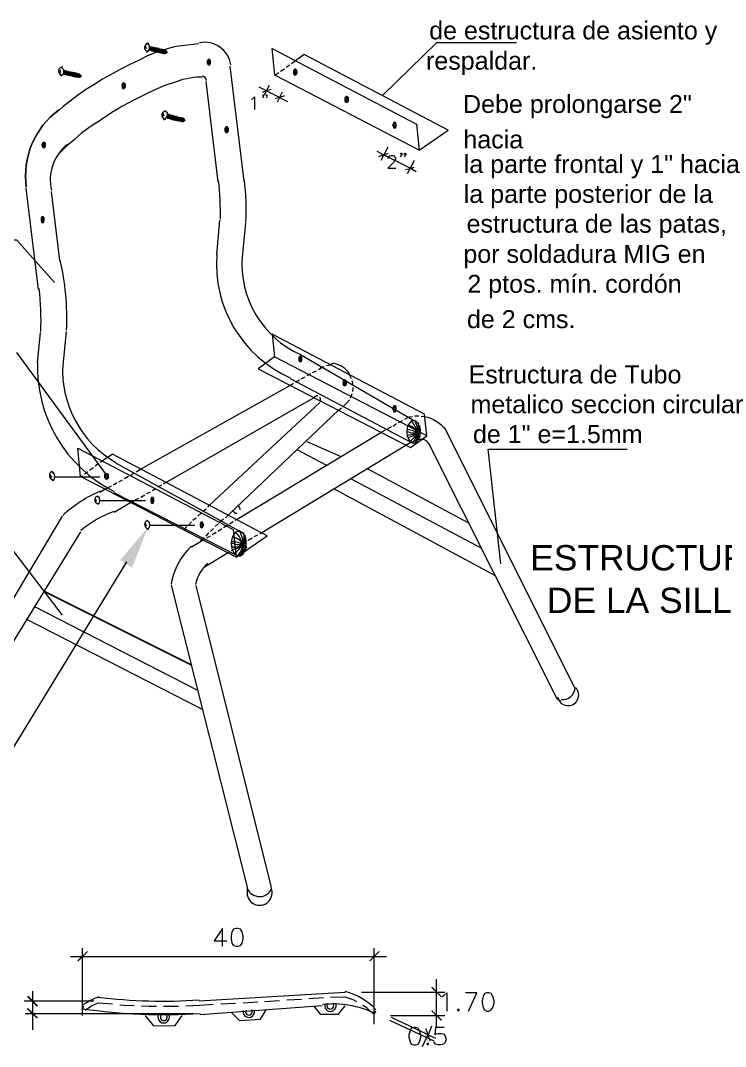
# Model space of a CAD drawing. Header units: inches. Extents: x 0.22 to 6.49, y 0.27 to 4.47.
# Drawn here: x 0.965 to 2.165, y 1.791 to 3.537 of the extents above; entities that cross this region are included whole.
import ezdxf

# ---------------------------------------------------------------- set-up
doc = ezdxf.new("R2010")
doc.units = ezdxf.units.IN
doc.header["$MEASUREMENT"] = 0
for name, color, linetype in [('PDF_PDF8_PDF11_PDF12_0', 7, 'Continuous'), ('PDF_PDF8_PDF11_PDF12_COTAS', 7, 'Continuous'), ('PDF_PDF8_PDF11_PDF12_COTAS-01', 7, 'Continuous'), ('PDF_Texto', 7, 'Continuous')]:
    doc.layers.add(name, color=color, linetype=linetype)
doc.styles.add('PDF Arial', font='arial.ttf')

msp = doc.modelspace()

# ---------------------------------------------------------------- linework, layer by layer
msp.add_line((1.005, 2.5657), (1.2555, 2.4405))
at = {"layer": 'PDF_PDF8_PDF11_PDF12_0', "lineweight": 18}
for points in [[(1.2688, 3.497), (1.2397, 3.4936), (1.2295, 3.4923), (1.2187, 3.4896), (1.2065, 3.4855), (1.1936, 3.4815), (1.1801, 3.476), (1.1659, 3.4686), (1.151, 3.4618), (1.1361, 3.4537), (1.105, 3.4368), (1.0901, 3.4273), (1.0759, 3.4185), (1.0624, 3.409), (1.0495, 3.3996), (1.038, 3.3901), (1.0272, 3.3806)], [(1.3459, 3.2635), (1.3222, 3.4591)], [(1.2742, 3.4402), (1.2701, 3.4402), (1.2654, 3.4402), (1.26, 3.4395), (1.2539, 3.4388), (1.2478, 3.4375), (1.2417, 3.4361), (1.2268, 3.4314), (1.2106, 3.426), (1.1936, 3.4185), (1.1761, 3.4104), (1.1578, 3.4009), (1.1388, 3.3908), (1.1206, 3.3799), (1.1023, 3.3678), (1.0854, 3.3569), (1.0698, 3.3454), (1.0563, 3.3339), (1.0434, 3.3231), (1.0326, 3.3123)], [(1.3013, 3.2622), (1.281, 3.4327)], [(0.996, 3.0788), (0.975, 3.2513)], [(1.0319, 3.1282), (1.0177, 3.2459)], [(1.304, 3.1972), (1.2986, 3.1383)], [(1.348, 3.1925), (1.3425, 3.1336)], [(0.9987, 3.0057), (0.9933, 2.9542)], [(1.0427, 3.0077), (1.0373, 2.9495)], [(1.6397, 2.8527), (1.4414, 2.9678)], [(1.1693, 2.7735), (1.4244, 2.9163)], [(1.6322, 2.8175), (1.4244, 2.9272)], [(1.2126, 2.7505), (1.465, 2.8954)], [(1.4745, 2.8866), (1.287, 2.7119)], [(1.5063, 2.8737), (1.3189, 2.6957)], [(1.3337, 2.6882), (1.5781, 2.8358)], [(1.3757, 2.6652), (1.6207, 2.8141)], [(1.5097, 2.7945), (1.4529, 2.8195)], [(1.6613, 2.8141), (1.8779, 2.383), (1.884, 2.379)], [(1.4854, 2.7803), (1.4359, 2.806)], [(1.3432, 2.6646), (1.1273, 2.7837)], [(1.7283, 2.6815), (1.5544, 2.7742)], [(1.75, 2.6382), (1.5273, 2.7566)], [(1.1003, 2.7343), (1.1111, 2.7404)], [(1.3344, 2.626), (1.1246, 2.7329)], [(1.7737, 2.5915), (1.4982, 2.7397)], [(1.1246, 2.6998), (1.1551, 2.718)], [(1.3392, 2.7038), (1.3392, 2.7058), (1.3378, 2.7079), (1.3365, 2.7099), (1.3344, 2.7113)], [(1.036, 2.693), (0.795, 2.2889), (0.795, 2.2835)], [(1.3263, 2.7038), (1.3277, 2.7011), (1.329, 2.6998), (1.331, 2.6984), (1.3337, 2.6984)], [(1.0671, 2.6666), (0.8261, 2.2747)], [(1.2559, 2.6409), (1.2755, 2.6524)], [(1.2796, 2.6077), (1.3175, 2.6307)], [(1.2214, 2.5759), (1.3507, 2.0622), (1.3507, 2.0568)], [(1.2634, 2.5752), (1.3913, 2.0636), (1.392, 2.0568)], [(1.2661, 2.3972), (0.9886, 2.5394)], [(1.2749, 2.3641), (0.975, 2.5177)], [(1.3804, 1.8673), (1.4062, 1.8693)], [(1.4183, 1.87), (1.4434, 1.8714)], [(1.4556, 1.8727), (1.4806, 1.8741)], [(1.4928, 1.8747), (1.5172, 1.8754), (1.5307, 1.8707), (1.5368, 1.8673)], [(1.683, 1.8761), (1.6857, 1.8774), (1.6904, 1.8822), (1.6904, 1.851)], [(1.7276, 1.851), (1.7419, 1.8822), (1.7222, 1.8822)], [(1.0752, 1.8524), (1.086, 1.8598), (1.0975, 1.8653), (1.1219, 1.8632)], [(1.1341, 1.8619), (1.1409, 1.8612), (1.1585, 1.8605)], [(1.1713, 1.8598), (1.1842, 1.8592), (1.1964, 1.8592)], [(1.2085, 1.8592), (1.2268, 1.8592), (1.2343, 1.8592)], [(1.2464, 1.8598), (1.2701, 1.8612), (1.2931, 1.8626)], [(1.306, 1.8632), (1.331, 1.8646)], [(1.3439, 1.8653), (1.3689, 1.8666)], [(1.5652, 1.8463), (1.5544, 1.8565), (1.5476, 1.8605)], [(1.6864, 1.8233), (1.6715, 1.8233), (1.6701, 1.8104), (1.6715, 1.8125), (1.6762, 1.8131), (1.6803, 1.8131), (1.685, 1.8125), (1.6877, 1.8091), (1.6891, 1.805), (1.6891, 1.8016), (1.6877, 1.7976), (1.685, 1.7949), (1.6803, 1.7935), (1.6762, 1.7935), (1.6715, 1.7949), (1.6701, 1.7962), (1.6688, 1.7989)]]:
    msp.add_lwpolyline(points, dxfattribs=at)
at = {"layer": 'PDF_PDF8_PDF11_PDF12_0', "lineweight": 5}
for points in [[(1.1774, 3.4943), (1.1781, 3.4936), (1.1767, 3.4909), (1.1788, 3.4909), (1.1794, 3.4896), (1.1788, 3.4896), (1.1767, 3.4903), (1.1767, 3.4876)], [(1.1788, 3.4842), (1.1794, 3.4835), (1.1808, 3.4835), (1.1821, 3.4842), (1.1828, 3.4855), (1.1849, 3.4889), (1.1849, 3.493), (1.1842, 3.4943), (1.1835, 3.4957), (1.1821, 3.4963), (1.1808, 3.4957)], [(1.1835, 3.4862), (1.1842, 3.4876), (1.1849, 3.4889), (1.1849, 3.4909), (1.1842, 3.4923)], [(1.1842, 3.4869), (1.1849, 3.4862), (1.1855, 3.4876), (1.1862, 3.4909), (1.1855, 3.4923), (1.1849, 3.4923)], [(1.1849, 3.4862), (1.1855, 3.4855), (1.1862, 3.4869), (1.1869, 3.4903), (1.1862, 3.4916), (1.1855, 3.4916)], [(1.1862, 3.4862), (1.1869, 3.4855), (1.1876, 3.4869), (1.1882, 3.4903), (1.1876, 3.4916), (1.1869, 3.4916)], [(1.1869, 3.4862), (1.1869, 3.4855), (1.1882, 3.4869), (1.1889, 3.4903), (1.1882, 3.4916), (1.1876, 3.4916)], [(1.1882, 3.4855), (1.1882, 3.4848), (1.1896, 3.4862), (1.1903, 3.4896), (1.1896, 3.4909), (1.1889, 3.4909)], [(1.1889, 3.4855), (1.1889, 3.4848), (1.1903, 3.4862), (1.1909, 3.4896), (1.1903, 3.4909), (1.1896, 3.4909)], [(1.1903, 3.4848), (1.1909, 3.4842), (1.1916, 3.4855), (1.193, 3.4889), (1.1923, 3.4903), (1.1916, 3.4903)], [(1.1916, 3.4848), (1.1923, 3.4842), (1.193, 3.4855), (1.1943, 3.4889), (1.1936, 3.4903), (1.193, 3.4903)], [(1.1923, 3.4848), (1.193, 3.4842), (1.1936, 3.4855), (1.195, 3.4889), (1.1943, 3.4903), (1.1936, 3.4903)], [(1.1936, 3.4842), (1.1943, 3.4835), (1.195, 3.4848), (1.1964, 3.4882), (1.1957, 3.4896), (1.195, 3.4896)], [(1.195, 3.4842), (1.1957, 3.4835), (1.1964, 3.4848), (1.1977, 3.4882), (1.197, 3.4896), (1.1964, 3.4896)], [(1.197, 3.4835), (1.1977, 3.4828), (1.1984, 3.4842), (1.1991, 3.4876), (1.1991, 3.4889), (1.1984, 3.4889)], [(1.1991, 3.4835), (1.1997, 3.4828), (1.2004, 3.4842), (1.2011, 3.4876), (1.2011, 3.4889), (1.2004, 3.4889)], [(1.1997, 3.4828), (1.2004, 3.4821), (1.2011, 3.4835), (1.2018, 3.4869), (1.2018, 3.4882), (1.2011, 3.4882)], [(1.2011, 3.4828), (1.2018, 3.4821), (1.2024, 3.4835), (1.2031, 3.4869), (1.2031, 3.4882), (1.2024, 3.4882)], [(1.2018, 3.4821), (1.2024, 3.4815), (1.2031, 3.4828), (1.2038, 3.4862), (1.2038, 3.4876), (1.2031, 3.4876)], [(1.2031, 3.4821), (1.2038, 3.4815), (1.2045, 3.4828), (1.2052, 3.4862), (1.2052, 3.4876), (1.2045, 3.4876)], [(1.2045, 3.4821), (1.2052, 3.4815), (1.2058, 3.4828), (1.2065, 3.4862), (1.2065, 3.4876), (1.2058, 3.4876)], [(1.2052, 3.4815), (1.2058, 3.4808), (1.2065, 3.4821), (1.2072, 3.4855), (1.2072, 3.4869), (1.2065, 3.4869)], [(1.2065, 3.4815), (1.2072, 3.4808), (1.2079, 3.4821), (1.2085, 3.4855), (1.2085, 3.4869), (1.2079, 3.4869)], [(1.2085, 3.4808), (1.2092, 3.4801), (1.2099, 3.4815), (1.2106, 3.4848), (1.2106, 3.4862), (1.2099, 3.4862)], [(1.2092, 3.4808), (1.2099, 3.4801), (1.2106, 3.4815), (1.2112, 3.4848), (1.2112, 3.4862), (1.2106, 3.4862)], [(1.2112, 3.4808), (1.2119, 3.4815), (1.2126, 3.4828), (1.2126, 3.4842), (1.2119, 3.4855), (1.2146, 3.4821), (1.2106, 3.4801)], [(1.2119, 3.4821), (1.2126, 3.4828), (1.2126, 3.4842)], [(1.0326, 3.453), (1.0332, 3.4524), (1.0319, 3.4503), (1.0332, 3.4496), (1.0339, 3.449), (1.0332, 3.4483), (1.0319, 3.449), (1.0319, 3.4469)], [(1.0326, 3.4436), (1.0339, 3.4429), (1.0353, 3.4429), (1.036, 3.4436), (1.0373, 3.4442), (1.0387, 3.4483), (1.0387, 3.4517), (1.0387, 3.453), (1.0373, 3.4544), (1.0366, 3.4551), (1.0353, 3.4551)], [(1.038, 3.4456), (1.0387, 3.4469), (1.0393, 3.4483), (1.04, 3.4503), (1.0393, 3.4517)], [(1.0387, 3.4456), (1.0393, 3.4456), (1.04, 3.4463), (1.0414, 3.4496), (1.0407, 3.451), (1.04, 3.451)], [(1.0393, 3.4456), (1.04, 3.4456), (1.0407, 3.4463), (1.0414, 3.4496), (1.0414, 3.451), (1.0407, 3.451)], [(1.0407, 3.4449), (1.0414, 3.4449), (1.042, 3.4456), (1.0427, 3.449), (1.0427, 3.4503), (1.042, 3.4503)], [(1.0414, 3.4449), (1.042, 3.4449), (1.0427, 3.4456), (1.0434, 3.449), (1.0434, 3.4503), (1.0427, 3.4503)], [(1.0427, 3.4449), (1.0434, 3.4449), (1.0441, 3.4456), (1.0448, 3.449), (1.0448, 3.4503), (1.0441, 3.4503)], [(1.0434, 3.4442), (1.0441, 3.4442), (1.0448, 3.4449), (1.0454, 3.4483), (1.0454, 3.4496), (1.0448, 3.4496)], [(1.0454, 3.4442), (1.0461, 3.4442), (1.0468, 3.4449), (1.0475, 3.4483), (1.0475, 3.4496), (1.0468, 3.4496)], [(1.0468, 3.4436), (1.0475, 3.4436), (1.0481, 3.4442), (1.0488, 3.4476), (1.0488, 3.449), (1.0481, 3.449)], [(1.0475, 3.4436), (1.0481, 3.4436), (1.0488, 3.4442), (1.0495, 3.4476), (1.0495, 3.449), (1.0488, 3.449)], [(1.0488, 3.4436), (1.0495, 3.4436), (1.0502, 3.4442), (1.0508, 3.4476), (1.0508, 3.449), (1.0502, 3.449)], [(1.0495, 3.4429), (1.0502, 3.4429), (1.0508, 3.4436), (1.0515, 3.4469), (1.0515, 3.4483), (1.0508, 3.4483)], [(1.0515, 3.4429), (1.0522, 3.4429), (1.0529, 3.4436), (1.0536, 3.4469), (1.0536, 3.4483), (1.0529, 3.4483)], [(1.0542, 3.4422), (1.0549, 3.4422), (1.0556, 3.4429), (1.0563, 3.4463), (1.0563, 3.4476), (1.0556, 3.4476)], [(1.0549, 3.4422), (1.0556, 3.4422), (1.0563, 3.4429), (1.0569, 3.4463), (1.0569, 3.4476), (1.0563, 3.4476)], [(1.0563, 3.4415), (1.0569, 3.4415), (1.0576, 3.4422), (1.0583, 3.4456), (1.0583, 3.4469), (1.0576, 3.4469)], [(1.0569, 3.4415), (1.0576, 3.4415), (1.0583, 3.4422), (1.059, 3.4456), (1.059, 3.4469), (1.0583, 3.4469)], [(1.0583, 3.4415), (1.059, 3.4415), (1.0596, 3.4422), (1.0603, 3.4456), (1.0596, 3.4469), (1.059, 3.4469)], [(1.059, 3.4409), (1.0596, 3.4409), (1.0603, 3.4415), (1.061, 3.4449), (1.0603, 3.4463), (1.0596, 3.4463)], [(1.0603, 3.4409), (1.061, 3.4409), (1.0617, 3.4415), (1.0624, 3.4449), (1.0617, 3.4463), (1.061, 3.4463)], [(1.061, 3.4409), (1.0617, 3.4409), (1.0624, 3.4415), (1.063, 3.4449), (1.0624, 3.4463), (1.0617, 3.4463)], [(1.0637, 3.4402), (1.0651, 3.4409), (1.0657, 3.4442), (1.0651, 3.4456), (1.0644, 3.4456)], [(1.0644, 3.4402), (1.0657, 3.4409), (1.0664, 3.4442), (1.0657, 3.4456), (1.0651, 3.4456)], [(1.0664, 3.4449), (1.0684, 3.4415), (1.0644, 3.4395)], [(1.0657, 3.4402), (1.0671, 3.4409), (1.0671, 3.4415), (1.0671, 3.4429), (1.0671, 3.4442)], [(1.0671, 3.4409), (1.0671, 3.4422), (1.0671, 3.4436)], [(1.2079, 3.3793), (1.2085, 3.3786), (1.2072, 3.3766), (1.2092, 3.3759), (1.2092, 3.3752), (1.2085, 3.3745), (1.2065, 3.3752), (1.2065, 3.3725)], [(1.2085, 3.3691), (1.2092, 3.3684), (1.2106, 3.3684), (1.2119, 3.3691), (1.2126, 3.3705), (1.2153, 3.3745), (1.2153, 3.3786), (1.2146, 3.3799), (1.214, 3.3806), (1.2119, 3.3813), (1.2112, 3.3813)], [(1.2146, 3.3711), (1.2153, 3.3718), (1.216, 3.3745), (1.216, 3.3766), (1.2153, 3.3772)], [(1.2146, 3.3705), (1.2153, 3.3705), (1.216, 3.3711), (1.2167, 3.3759), (1.216, 3.3766)], [(1.216, 3.3705), (1.2167, 3.3705), (1.2173, 3.3711), (1.218, 3.3759), (1.2173, 3.3766), (1.2167, 3.3766)], [(1.2167, 3.3705), (1.2173, 3.3705), (1.218, 3.3711), (1.2187, 3.3759), (1.218, 3.3766), (1.2173, 3.3766)], [(1.218, 3.3698), (1.2187, 3.3698), (1.2194, 3.3705), (1.22, 3.3752), (1.2194, 3.3759), (1.2187, 3.3759)], [(1.2187, 3.3698), (1.22, 3.3705), (1.2207, 3.3752), (1.22, 3.3759), (1.2194, 3.3759)], [(1.22, 3.3698), (1.2214, 3.3705), (1.2221, 3.3752), (1.2214, 3.3759), (1.2207, 3.3759)], [(1.2228, 3.3752), (1.2234, 3.3752), (1.2241, 3.3745), (1.2234, 3.3698), (1.2221, 3.3691), (1.2228, 3.3691), (1.2234, 3.3698), (1.2248, 3.3745), (1.2241, 3.3752), (1.2234, 3.3752)], [(1.2234, 3.3684), (1.2241, 3.3684), (1.2248, 3.3691), (1.2261, 3.3732), (1.2255, 3.3745), (1.2248, 3.3745)], [(1.2241, 3.3684), (1.2248, 3.3684), (1.2255, 3.3691), (1.2268, 3.3732), (1.2261, 3.3745), (1.2255, 3.3745)], [(1.2255, 3.3678), (1.2261, 3.3678), (1.2268, 3.3684), (1.2282, 3.3725), (1.2275, 3.3732), (1.2268, 3.3732)], [(1.2275, 3.3678), (1.2282, 3.3678), (1.2288, 3.3684), (1.2295, 3.3725), (1.2295, 3.3732), (1.2288, 3.3732)], [(1.2288, 3.3678), (1.2295, 3.3678), (1.2302, 3.3684), (1.2309, 3.3725), (1.2309, 3.3732), (1.2302, 3.3732)], [(1.2288, 3.3671), (1.2295, 3.3671), (1.2302, 3.3678), (1.2309, 3.3718), (1.2309, 3.3725), (1.2302, 3.3725)], [(1.2295, 3.3671), (1.2302, 3.3671), (1.2309, 3.3678), (1.2316, 3.3718), (1.2316, 3.3725), (1.2309, 3.3725)], [(1.2309, 3.3671), (1.2316, 3.3671), (1.2322, 3.3678), (1.2329, 3.3718), (1.2329, 3.3725), (1.2322, 3.3725)], [(1.2316, 3.3664), (1.2322, 3.3664), (1.2329, 3.3671), (1.2336, 3.3711), (1.2336, 3.3718), (1.2329, 3.3718)], [(1.2329, 3.3664), (1.2336, 3.3664), (1.2343, 3.3671), (1.2349, 3.3711), (1.2349, 3.3718), (1.2343, 3.3718)], [(1.2336, 3.3664), (1.2343, 3.3664), (1.2349, 3.3671), (1.2356, 3.3711), (1.2356, 3.3718), (1.2349, 3.3718)], [(1.2349, 3.3657), (1.2356, 3.3657), (1.2363, 3.3664), (1.237, 3.3705), (1.237, 3.3711), (1.2363, 3.3711)], [(1.2363, 3.3657), (1.237, 3.3657), (1.2376, 3.3664), (1.2383, 3.3705), (1.2383, 3.3711), (1.2376, 3.3711)], [(1.237, 3.3657), (1.2376, 3.3657), (1.2383, 3.3664), (1.239, 3.3705), (1.239, 3.3711), (1.2383, 3.3711)], [(1.239, 3.3657), (1.2397, 3.365), (1.2403, 3.3657), (1.241, 3.3698), (1.241, 3.3705), (1.2403, 3.3705)], [(1.2403, 3.365), (1.241, 3.365), (1.2417, 3.3657), (1.2424, 3.3698), (1.2424, 3.3705), (1.2417, 3.3705)], [(1.2424, 3.3705), (1.2451, 3.3664)], [(1.241, 3.3644), (1.2451, 3.3671)], [(1.2424, 3.365), (1.2431, 3.3657), (1.2437, 3.3671), (1.2437, 3.3684), (1.2431, 3.3691)], [(1.2431, 3.3657), (1.2437, 3.3671), (1.2437, 3.3684)], [(1.0157, 2.7641), (1.0163, 2.7634), (1.0157, 2.7607), (1.0177, 2.7607), (1.0184, 2.76), (1.0177, 2.7593), (1.0157, 2.76), (1.0163, 2.7573)], [(1.019, 2.7546), (1.0197, 2.7539), (1.0211, 2.7546), (1.0224, 2.7553), (1.0231, 2.7566), (1.0238, 2.7607), (1.0231, 2.7641), (1.0224, 2.7654), (1.0211, 2.7668), (1.0197, 2.7668), (1.019, 2.7668)], [(1.0955, 2.714), (1.0969, 2.714), (1.0982, 2.714), (1.0989, 2.7146), (1.0996, 2.7167), (1.1003, 2.7201), (1.0996, 2.7241), (1.0989, 2.7255), (1.0982, 2.7262), (1.0969, 2.7262), (1.0955, 2.7262)], [(1.0915, 2.7228), (1.0928, 2.7221), (1.0921, 2.7207), (1.0942, 2.7207), (1.0948, 2.7201), (1.0942, 2.7194), (1.0915, 2.7194), (1.0921, 2.7174)], [(1.1774, 2.6815), (1.1781, 2.6808), (1.1774, 2.6781), (1.1794, 2.6781), (1.1801, 2.6774), (1.1794, 2.6774), (1.1774, 2.6774), (1.1781, 2.6747)], [(1.1801, 2.672), (1.1815, 2.6713), (1.1828, 2.6713), (1.1835, 2.6734), (1.1849, 2.6747), (1.1855, 2.6781), (1.1849, 2.6822), (1.1835, 2.6835), (1.1828, 2.6842), (1.1815, 2.6849), (1.1801, 2.6842)], [(1.2735, 2.6537), (1.2715, 2.651)], [(1.2695, 1.8686), (1.5178, 1.8835)], [(1.0718, 1.8598), (1.0705, 1.8531)], [(1.2708, 1.845), (1.4786, 1.8605)], [(1.5672, 1.845), (1.57, 1.8517)]]:
    msp.add_lwpolyline(points, dxfattribs=at)
at = {"layer": 'PDF_PDF8_PDF11_PDF12_0', "lineweight": 13}
for points in [[(1.5815, 3.4097), (1.6735, 3.4991), (1.8095, 3.4991)], [(1.1118, 2.7634), (0.9588, 2.9718)], [(1.7825, 2.6124), (1.7608, 2.8074)], [(1.0238, 2.76), (1.1003, 2.76)], [(1.0366, 2.5245), (0.8749, 2.7356), (0.6698, 2.7356)], [(1.1009, 2.7201), (1.1781, 2.7201)], [(1.1855, 2.6781), (1.262, 2.6781)], [(1.1456, 2.6158), (0.8654, 2.157), (0.6136, 2.157)], [(1.6728, 1.9052), (1.6728, 1.8226)], [(1.5456, 1.8835), (1.687, 1.8835)], [(1.593, 1.8355), (1.6688, 1.8003)], [(1.595, 1.8436), (1.687, 1.8436)], [(1.5957, 1.8409), (1.6715, 1.805)], [(1.6491, 1.7908), (1.6566, 1.8064), (1.6593, 1.8111), (1.6654, 1.826)]]:
    msp.add_lwpolyline(points, dxfattribs=at)
at = {"layer": 'PDF_PDF8_PDF11_PDF12_0', "lineweight": 5}
for points in [[(1.1909, 3.4909), (1.1916, 3.4909), (1.1923, 3.4896), (1.1916, 3.4862), (1.1903, 3.4848), (1.1903, 3.4855), (1.1903, 3.4848), (1.1916, 3.4862), (1.1923, 3.4896), (1.1916, 3.4909)], [(1.197, 3.4896), (1.1977, 3.4896), (1.1977, 3.4882), (1.197, 3.4848), (1.1964, 3.4835), (1.1957, 3.4842), (1.1964, 3.4835), (1.197, 3.4848), (1.1977, 3.4882), (1.1977, 3.4896)], [(1.1991, 3.4889), (1.1997, 3.4889), (1.1997, 3.4876), (1.1991, 3.4842), (1.1984, 3.4828), (1.1977, 3.4835), (1.1984, 3.4828), (1.1991, 3.4842), (1.1997, 3.4876), (1.1997, 3.4889)], [(1.2085, 3.4869), (1.2092, 3.4869), (1.2092, 3.4855), (1.2085, 3.4821), (1.2079, 3.4808), (1.2072, 3.4815), (1.2079, 3.4808), (1.2085, 3.4821), (1.2092, 3.4855), (1.2092, 3.4869)], [(1.2857, 3.4612), (1.287, 3.4612), (1.2877, 3.4625), (1.2884, 3.4639), (1.2884, 3.4659), (1.2884, 3.4679), (1.2877, 3.4693), (1.287, 3.4706), (1.2857, 3.4713), (1.2843, 3.4706), (1.2837, 3.4693), (1.283, 3.4679), (1.283, 3.4659), (1.283, 3.4639), (1.2837, 3.4625), (1.2843, 3.4612)], [(1.2857, 3.4693), (1.2843, 3.4679), (1.2843, 3.4659), (1.2843, 3.4639), (1.2857, 3.4632), (1.287, 3.4639), (1.287, 3.4659), (1.287, 3.4679)], [(1.0461, 3.4496), (1.0468, 3.4496), (1.0468, 3.4483), (1.0461, 3.4449), (1.0454, 3.4442), (1.0448, 3.4442), (1.0454, 3.4442), (1.0461, 3.4449), (1.0468, 3.4483), (1.0468, 3.4496)], [(1.0522, 3.4483), (1.0529, 3.4483), (1.0529, 3.4469), (1.0522, 3.4436), (1.0515, 3.4429), (1.0508, 3.4429), (1.0515, 3.4429), (1.0522, 3.4436), (1.0529, 3.4469), (1.0529, 3.4483)], [(1.0542, 3.4476), (1.0549, 3.4476), (1.0549, 3.4463), (1.0542, 3.4429), (1.0536, 3.4422), (1.0529, 3.4422), (1.0536, 3.4422), (1.0542, 3.4429), (1.0549, 3.4463), (1.0549, 3.4476)], [(1.063, 3.4456), (1.0637, 3.4456), (1.0644, 3.4442), (1.0637, 3.4409), (1.0624, 3.4402), (1.0637, 3.4409), (1.0644, 3.4442), (1.0637, 3.4456)], [(1.4326, 3.4436), (1.4339, 3.4442), (1.4346, 3.4456), (1.4353, 3.4469), (1.4359, 3.449), (1.4353, 3.451), (1.4346, 3.4524), (1.4339, 3.4537), (1.4326, 3.4537), (1.4319, 3.4537), (1.4305, 3.4524), (1.4299, 3.451), (1.4299, 3.449), (1.4299, 3.4469), (1.4305, 3.4456), (1.4319, 3.4442)], [(1.4326, 3.4517), (1.4319, 3.451), (1.4312, 3.449), (1.4319, 3.4469), (1.4326, 3.4456), (1.4339, 3.4469), (1.4346, 3.449), (1.4339, 3.451)], [(1.1409, 3.4205), (1.1415, 3.4212), (1.1429, 3.4219), (1.1436, 3.4239), (1.1436, 3.426), (1.1436, 3.4273), (1.1429, 3.4293), (1.1415, 3.43), (1.1409, 3.4307), (1.1395, 3.43), (1.1382, 3.4293), (1.1382, 3.4273), (1.1375, 3.426), (1.1382, 3.4239), (1.1382, 3.4219), (1.1395, 3.4212)], [(1.1409, 3.4287), (1.1395, 3.428), (1.1388, 3.426), (1.1395, 3.4233), (1.1409, 3.4226), (1.1415, 3.4233), (1.1422, 3.426), (1.1415, 3.428)], [(1.5199, 3.3975), (1.5212, 3.3975), (1.5226, 3.3989), (1.5233, 3.4002), (1.5233, 3.4023), (1.5233, 3.4043), (1.5226, 3.4057), (1.5212, 3.407), (1.5199, 3.4077), (1.5192, 3.407), (1.5178, 3.4057), (1.5172, 3.4043), (1.5172, 3.4023), (1.5172, 3.4002), (1.5178, 3.3989), (1.5192, 3.3975)], [(1.5199, 3.4057), (1.5192, 3.4043), (1.5185, 3.4023), (1.5192, 3.4002), (1.5199, 3.3996), (1.5212, 3.4002), (1.5219, 3.4023), (1.5212, 3.4043)], [(1.2214, 3.3752), (1.2221, 3.3752), (1.2228, 3.3745), (1.2221, 3.3698), (1.2207, 3.3691), (1.2221, 3.3698), (1.2228, 3.3745), (1.2221, 3.3752)], [(1.2282, 3.3732), (1.2288, 3.3732), (1.2295, 3.3725), (1.2282, 3.3684), (1.2275, 3.3678), (1.2268, 3.3678), (1.2275, 3.3678), (1.2282, 3.3684), (1.2295, 3.3725), (1.2288, 3.3732)], [(1.2397, 3.3705), (1.2403, 3.3705), (1.2403, 3.3698), (1.2397, 3.3657), (1.239, 3.365), (1.2383, 3.3657), (1.239, 3.365), (1.2397, 3.3657), (1.2403, 3.3698), (1.2403, 3.3705)], [(1.3162, 3.3461), (1.3175, 3.3461), (1.3182, 3.3475), (1.3189, 3.3488), (1.3189, 3.3508), (1.3189, 3.3529), (1.3182, 3.3542), (1.3175, 3.3556), (1.3162, 3.3556), (1.3148, 3.3556), (1.3141, 3.3542), (1.3128, 3.3529), (1.3128, 3.3508), (1.3128, 3.3488), (1.3141, 3.3475), (1.3148, 3.3461)], [(1.3162, 3.3535), (1.3148, 3.3529), (1.3148, 3.3508), (1.3148, 3.3488), (1.3162, 3.3475), (1.3175, 3.3488), (1.3175, 3.3508), (1.3175, 3.3529)], [(1.6018, 3.3535), (1.6031, 3.3542), (1.6038, 3.3549), (1.6045, 3.3569), (1.6045, 3.359), (1.6045, 3.3603), (1.6038, 3.3623), (1.6031, 3.363), (1.6018, 3.3637), (1.6004, 3.363), (1.5997, 3.3623), (1.5991, 3.3603), (1.5984, 3.359), (1.5991, 3.3569), (1.5997, 3.3549), (1.6004, 3.3542)], [(1.6018, 3.3617), (1.6004, 3.361), (1.5997, 3.359), (1.6004, 3.3569), (1.6018, 3.3556), (1.6031, 3.3569), (1.6031, 3.359), (1.6031, 3.361)], [(1.0048, 3.3197), (1.0062, 3.3204), (1.0069, 3.3217), (1.0075, 3.3231), (1.0075, 3.3251), (1.0075, 3.3271), (1.0069, 3.3285), (1.0062, 3.3292), (1.0048, 3.3299), (1.0035, 3.3292), (1.0028, 3.3285), (1.0021, 3.3271), (1.0014, 3.3251), (1.0021, 3.3231), (1.0028, 3.3217), (1.0035, 3.3204)], [(1.0048, 3.3278), (1.0035, 3.3271), (1.0028, 3.3251), (1.0035, 3.3231), (1.0048, 3.3217), (1.0062, 3.3231), (1.0062, 3.3251), (1.0062, 3.3271)], [(1.0028, 3.1925), (1.0041, 3.1931), (1.0048, 3.1945), (1.0055, 3.1958), (1.0055, 3.1979), (1.0055, 3.1999), (1.0048, 3.2013), (1.0041, 3.2026), (1.0028, 3.2026), (1.0014, 3.2026), (1.0008, 3.2013), (1.0001, 3.1999), (1.0001, 3.1979), (1.0001, 3.1958), (1.0008, 3.1945), (1.0014, 3.1931)], [(1.0028, 3.2006), (1.0014, 3.1999), (1.0014, 3.1979), (1.0014, 3.1958), (1.0028, 3.1945), (1.0041, 3.1958), (1.0041, 3.1979), (1.0041, 3.1999)], [(1.4414, 2.9556), (1.4427, 2.9563), (1.4434, 2.9569), (1.4441, 2.9583), (1.4441, 2.9603), (1.4441, 2.9624), (1.4434, 2.9644), (1.4427, 2.9651), (1.4414, 2.9657), (1.44, 2.9651), (1.4393, 2.9644), (1.4387, 2.9624), (1.4387, 2.9603), (1.4387, 2.9583), (1.4393, 2.9569), (1.44, 2.9563)], [(1.4414, 2.9637), (1.44, 2.9624), (1.44, 2.9603), (1.44, 2.9583), (1.4414, 2.9576), (1.4427, 2.9583), (1.4427, 2.9603), (1.4427, 2.9624)], [(1.5172, 2.915), (1.5178, 2.9157), (1.5192, 2.9163), (1.5199, 2.9184), (1.5199, 2.9204), (1.5199, 2.9224), (1.5192, 2.9238), (1.5178, 2.9245), (1.5172, 2.9251), (1.5158, 2.9245), (1.5145, 2.9238), (1.5145, 2.9224), (1.5138, 2.9204), (1.5145, 2.9184), (1.5145, 2.9163), (1.5158, 2.9157)], [(1.5172, 2.9231), (1.5158, 2.9224), (1.5151, 2.9204), (1.5158, 2.9184), (1.5172, 2.917), (1.5178, 2.9184), (1.5185, 2.9204), (1.5178, 2.9224)], [(1.6018, 2.871), (1.6031, 2.871), (1.6038, 2.8723), (1.6045, 2.8744), (1.6045, 2.8764), (1.6045, 2.8784), (1.6038, 2.8798), (1.6031, 2.8811), (1.6018, 2.8811), (1.6004, 2.8811), (1.5997, 2.8798), (1.5991, 2.8784), (1.5984, 2.8764), (1.5991, 2.8744), (1.5997, 2.8723), (1.6004, 2.871)], [(1.6018, 2.8791), (1.6004, 2.8784), (1.5997, 2.8764), (1.6004, 2.8744), (1.6018, 2.8737), (1.6031, 2.8744), (1.6031, 2.8764), (1.6031, 2.8784)], [(1.1111, 2.7559), (1.1124, 2.7566), (1.1145, 2.758), (1.1151, 2.7593), (1.1151, 2.7613), (1.1151, 2.7634), (1.1145, 2.7647), (1.1124, 2.7654), (1.1111, 2.7661), (1.1104, 2.7654), (1.109, 2.7647), (1.1084, 2.7634), (1.1084, 2.7613), (1.1084, 2.7593), (1.109, 2.758), (1.1104, 2.7566)], [(1.1111, 2.7641), (1.1104, 2.7634), (1.1097, 2.7613), (1.1104, 2.7593), (1.1111, 2.758), (1.1124, 2.7593), (1.1131, 2.7613), (1.1124, 2.7634)], [(1.1896, 2.7153), (1.1909, 2.7153), (1.1916, 2.7167), (1.1923, 2.718), (1.1923, 2.7201), (1.1923, 2.7221), (1.1916, 2.7234), (1.1909, 2.7248), (1.1896, 2.7248), (1.1882, 2.7248), (1.1876, 2.7234), (1.1869, 2.7221), (1.1869, 2.7201), (1.1869, 2.718), (1.1876, 2.7167), (1.1882, 2.7153)], [(1.1896, 2.7228), (1.1882, 2.7221), (1.1882, 2.7201), (1.1882, 2.718), (1.1896, 2.7174), (1.1909, 2.718), (1.1909, 2.7201), (1.1909, 2.7221)], [(1.2735, 2.6734), (1.2749, 2.674), (1.2755, 2.6747), (1.2762, 2.6767), (1.2769, 2.6781), (1.2762, 2.6801), (1.2755, 2.6822), (1.2749, 2.6828), (1.2735, 2.6835), (1.2728, 2.6828), (1.2715, 2.6822), (1.2708, 2.6801), (1.2708, 2.6781), (1.2708, 2.6767), (1.2715, 2.6747), (1.2728, 2.674)], [(1.2735, 2.6815), (1.2728, 2.6801), (1.2722, 2.6781), (1.2728, 2.6761), (1.2735, 2.6754), (1.2749, 2.6761), (1.2755, 2.6781), (1.2749, 2.6801)]]:
    msp.add_lwpolyline(points, close=True, dxfattribs=at)
at = {"layer": 'PDF_PDF8_PDF11_PDF12_0', "lineweight": 18}
msp.add_lwpolyline([(1.0303, 3.3847, 0.273438), (0.975, 3.2529, -0.273438)], format="xyb", close=True, dxfattribs=at)
for points in [[(1.6342, 2.8554), (1.6315, 2.8554), (1.6295, 2.8541), (1.6275, 2.852), (1.6261, 2.85), (1.6248, 2.8473), (1.6234, 2.8439), (1.6227, 2.8365), (1.6234, 2.829), (1.6248, 2.8263), (1.6261, 2.8236), (1.6275, 2.8209), (1.6295, 2.8195), (1.6315, 2.8182), (1.6342, 2.8175), (1.6363, 2.8182), (1.639, 2.8195), (1.6403, 2.8209), (1.6424, 2.8236), (1.6437, 2.8263), (1.6451, 2.829), (1.6458, 2.8365), (1.6451, 2.8439), (1.6437, 2.8473), (1.6424, 2.85), (1.6403, 2.852), (1.639, 2.8541), (1.6363, 2.8554)], [(1.3365, 2.6673), (1.3337, 2.6673), (1.3317, 2.6659), (1.3297, 2.6639), (1.3277, 2.6612), (1.3263, 2.6585), (1.3249, 2.6544), (1.3243, 2.651), (1.3236, 2.6463), (1.3243, 2.6422), (1.3249, 2.6382), (1.3263, 2.6348), (1.3277, 2.6321), (1.3297, 2.6294), (1.3317, 2.6273), (1.3337, 2.626), (1.3365, 2.626), (1.3392, 2.626), (1.3419, 2.6273), (1.3439, 2.6294), (1.3459, 2.6321), (1.3473, 2.6348), (1.3486, 2.6382), (1.3493, 2.6422), (1.3493, 2.6463), (1.3493, 2.651), (1.3486, 2.6544), (1.3473, 2.6585), (1.3459, 2.6612), (1.3439, 2.6639), (1.3419, 2.6659), (1.3392, 2.6673)], [(1.7588, 1.8822), (1.7547, 1.8808), (1.7527, 1.8761), (1.7507, 1.8686), (1.7507, 1.8646), (1.7527, 1.8571), (1.7547, 1.8531), (1.7588, 1.851), (1.7622, 1.851), (1.7662, 1.8531), (1.7689, 1.8571), (1.771, 1.8646), (1.771, 1.8686), (1.7689, 1.8761), (1.7662, 1.8808), (1.7622, 1.8822)], [(1.71, 1.8544), (1.7087, 1.8531), (1.71, 1.851), (1.7121, 1.8531)], [(1.6342, 1.8233), (1.6302, 1.8219), (1.6282, 1.8172), (1.6261, 1.8104), (1.6261, 1.8064), (1.6282, 1.7989), (1.6302, 1.7949), (1.6342, 1.7935), (1.6376, 1.7935), (1.6417, 1.7949), (1.6444, 1.7989), (1.6464, 1.8064), (1.6464, 1.8104), (1.6444, 1.8172), (1.6417, 1.8219), (1.6376, 1.8233)], [(1.6579, 1.7962), (1.6566, 1.7949), (1.6579, 1.7935), (1.6593, 1.7949)]]:
    msp.add_lwpolyline(points, close=True, dxfattribs=at)
msp.add_lwpolyline([(1.6528, 2.863, -0.181329), (1.6884, 2.8405), (1.9084, 2.3999)], format="xyb", dxfattribs=at)
at = {"layer": 'PDF_PDF8_PDF11_PDF12_0', "lineweight": 5}
for centre, radius, start, end in [((1.1832, 3.4906), 0.00711, 88.5769, 246.1307), ((1.037, 3.4507), 0.00711, 88.5769, 246.1307), ((1.2129, 3.3755), 0.00711, 88.5769, 246.1307), ((1.0214, 2.7624), 0.00711, 101.2055, 258.7713), ((1.0979, 2.7211), 0.00643, 97.8707, 262.1553), ((1.1832, 2.6791), 0.00711, 101.2055, 258.7713), ((1.2556, 2.6602), 0.0179, 329.6563, 335.6762), ((1.1277, 1.7884), 0.0917, 109.0287, 127.0568), ((1.2075, 2.7732), 0.9052, 262.9963, 273.9166), ((1.4891, 1.7769), 0.1113, 43.3849, 75.1137), ((1.2075, 2.7732), 0.9282, 261.5295, 273.9166), ((1.4965, 1.6957), 0.1675, 64.6272, 95.8996)]:
    msp.add_arc(centre, radius, start, end, dxfattribs=at)
at = {"layer": 'PDF_PDF8_PDF11_PDF12_0', "lineweight": 18}
for centre, radius, start, end in [((1.2786, 3.4547), 0.045, 8.58, 101.6134), ((1.2739, 3.4344), 0.00778, 1.0213, 86.1224), ((1.0925, 3.2652), 0.0768, 128.0621, 193.0957), ((0.8982, 3.2124), 0.4511, 357.6159, 6.7292), ((0.8536, 3.2097), 0.4518, 358.5827, 6.9599), ((0.593, 3.0283), 0.4511, 357.6159, 13.0902), ((1.5107, 3.1224), 0.2122, 175.5615, 245.9015), ((1.5107, 3.1224), 0.1689, 175.5615, 245.9014), ((0.549, 3.027), 0.4511, 357.517, 6.8226), ((1.2312, 2.9471), 0.2372, 177.8796, 243.2867), ((1.2184, 2.9417), 0.1817, 176.9348, 239.9194), ((1.5148, 2.8421), 0.1121, 98.1857, 101.0288), ((1.4918, 2.914), 0.0396, 32.486, 79.9921), ((1.6434, 2.805), 0.0206, 24.918, 76.119), ((1.192, 2.5248), 0.2298, 113.214, 132.3413), ((1.194, 2.5147), 0.1993, 110.429, 129.3639), ((1.3321, 2.56), 0.112, 132.7203, 171.1066), ((1.326, 2.5647), 0.064, 131.1383, 169.1565), ((1.8972, 2.3888), 0.0179, 190.8062, 45.1048), ((1.8877, 2.4023), 0.0213, 263.65, 357.4452), ((1.372, 2.0524), 0.0213, 164.3829, 15.0516), ((1.372, 2.0693), 0.0233, 207.5976, 331.8365)]:
    msp.add_arc(centre, radius, start, end, dxfattribs=at)
at = {"layer": 'PDF_PDF8_PDF11_PDF12_0', "transparency": 33554559}
for points in [[(1.392, 3.4205), (1.3771, 3.4138), (1.3764, 3.4158)], [(1.3926, 3.4192), (1.392, 3.4205), (1.3771, 3.4138)], [(1.398, 3.4043), (1.3987, 3.403), (1.4143, 3.4097)], [(1.3987, 3.403), (1.4143, 3.4097), (1.415, 3.4077)], [(1.574, 3.3062), (1.5747, 3.3041), (1.5909, 3.3116)], [(1.5747, 3.3041), (1.5909, 3.3116), (1.5909, 3.3096)], [(1.6349, 3.2879), (1.62, 3.2818), (1.6194, 3.2832)], [(1.6356, 3.2859), (1.6349, 3.2879), (1.62, 3.2818)], [(1.1348, 2.6185), (1.1821, 2.674), (1.1551, 2.6057)], [(1.6823, 1.8761), (1.664, 1.891), (1.6654, 1.893)], [(1.6809, 1.8747), (1.6823, 1.8761), (1.664, 1.891)], [(0.9784, 1.8774), (0.9764, 1.8754), (0.9953, 1.8605)], [(0.9764, 1.8754), (0.9953, 1.8605), (0.9933, 1.8585)], [(0.9947, 1.8402), (0.9757, 1.8544), (0.9778, 1.8565)], [(0.9933, 1.8382), (0.9947, 1.8402), (0.9757, 1.8544)], [(1.6654, 1.8524), (1.664, 1.851), (1.6823, 1.8362)], [(1.664, 1.851), (1.6823, 1.8362), (1.6809, 1.8341)], [(1.6613, 1.7949), (1.6512, 1.8165), (1.6539, 1.8172)], [(1.6593, 1.7942), (1.6613, 1.7949), (1.6512, 1.8165)], [(1.6559, 1.8219), (1.6539, 1.8213), (1.6633, 1.8003)], [(1.6539, 1.8213), (1.6633, 1.8003), (1.6613, 1.7996)]]:
    msp.add_solid(points, dxfattribs=at)
at = {"layer": 'PDF_PDF8_PDF11_PDF12_COTAS', "lineweight": 18}
msp.add_lwpolyline([(1.3087, 1.9614), (1.3087, 1.9918), (1.2945, 1.9708), (1.3162, 1.9708)], dxfattribs=at)
msp.add_lwpolyline([(1.3324, 1.9918), (1.3277, 1.9905), (1.3249, 1.9857), (1.3236, 1.9783), (1.3236, 1.9742), (1.3249, 1.9668), (1.3277, 1.9627), (1.3324, 1.9614), (1.3351, 1.9614), (1.3398, 1.9627), (1.3425, 1.9668), (1.3439, 1.9742), (1.3439, 1.9783), (1.3425, 1.9857), (1.3398, 1.9905), (1.3351, 1.9918)], close=True, dxfattribs=at)
at = {"layer": 'PDF_PDF8_PDF11_PDF12_COTAS', "lineweight": 13}
for points in [[(1.0705, 1.8436), (1.0705, 1.958)], [(1.5672, 1.8287), (1.5672, 1.958)], [(1.0502, 1.9438), (1.5882, 1.9438)], [(0.9859, 1.8192), (0.9859, 1.8362), (0.9859, 1.868), (0.9859, 1.8849)], [(1.0901, 1.868), (0.9717, 1.868)], [(1.2593, 1.8463), (0.973, 1.8463)]]:
    msp.add_lwpolyline(points, dxfattribs=at)
at = {"layer": 'PDF_PDF8_PDF11_PDF12_COTAS', "transparency": 33554559}
for points in [[(1.0786, 1.9532), (1.0637, 1.9356), (1.0617, 1.937)], [(1.0799, 1.9519), (1.0786, 1.9532), (1.0637, 1.9356)], [(1.5584, 1.937), (1.5598, 1.9356), (1.5747, 1.9532)], [(1.5598, 1.9356), (1.5747, 1.9532), (1.5767, 1.9519)]]:
    msp.add_solid(points, dxfattribs=at)
at = {"layer": 'PDF_PDF8_PDF11_PDF12_COTAS-01', "lineweight": 18}
for points in [[(1.398, 3.4436), (1.3933, 3.4889), (1.639, 3.3603), (1.6437, 3.3163), (1.6931, 3.3502), (1.4481, 3.4788), (1.4332, 3.4679), (1.4265, 3.4632)], [(1.417, 3.4571), (1.4231, 3.4612)], [(1.6437, 3.3163), (1.398, 3.4436), (1.4048, 3.4483)], [(1.4075, 3.4503), (1.4143, 3.4544)], [(1.3581, 3.403), (1.3601, 3.4036), (1.3635, 3.407), (1.3635, 3.3854)], [(1.3784, 3.4104), (1.3784, 3.409), (1.3771, 3.4104), (1.3784, 3.4104), (1.3784, 3.4077), (1.3784, 3.4057), (1.3771, 3.405)], [(1.3845, 3.4104), (1.3838, 3.409), (1.3825, 3.4104), (1.3838, 3.4104), (1.3845, 3.4104), (1.3845, 3.4077), (1.3838, 3.4057), (1.3825, 3.405)], [(1.5909, 3.3021), (1.5909, 3.3028), (1.5923, 3.3048), (1.5936, 3.3062), (1.5957, 3.3068), (1.5991, 3.3068), (1.6011, 3.3062), (1.6018, 3.3048), (1.6031, 3.3028), (1.6031, 3.3008), (1.6018, 3.2987), (1.5997, 3.2953), (1.5903, 3.2852), (1.6038, 3.2852)], [(1.6139, 3.3102), (1.6133, 3.3089), (1.6112, 3.3102), (1.6133, 3.3109), (1.6139, 3.3102), (1.6139, 3.3082), (1.6133, 3.3062), (1.6112, 3.3048)], [(1.6207, 3.3102), (1.6194, 3.3089), (1.618, 3.3102), (1.6194, 3.3109), (1.6207, 3.3102), (1.6207, 3.3082), (1.6194, 3.3062), (1.618, 3.3048)], [(1.6566, 2.8297), (1.3974, 2.9644)], [(1.4529, 2.9326), (1.459, 2.936)], [(1.4623, 2.938), (1.4691, 2.9407)], [(1.4725, 2.9427), (1.4779, 2.9461)], [(1.482, 2.9475), (1.4752, 2.9454)], [(1.4928, 2.9502), (1.486, 2.9488)], [(1.5287, 2.9272), (1.5253, 2.9339)], [(1.4244, 2.9163), (1.4299, 2.9197)], [(1.4332, 2.9211), (1.44, 2.9251)], [(1.4427, 2.9272), (1.4495, 2.9305)], [(1.5314, 2.9163), (1.5307, 2.9197), (1.5293, 2.9238)], [(1.5266, 2.8947), (1.5287, 2.8981), (1.5293, 2.9021)], [(1.5307, 2.9055), (1.5314, 2.9123)], [(1.4711, 2.8974), (1.4705, 2.8981), (1.4691, 2.8981), (1.4684, 2.8974), (1.4671, 2.8967), (1.4657, 2.896), (1.465, 2.8954)], [(1.4759, 2.8893), (1.4759, 2.8906), (1.4759, 2.892), (1.4759, 2.8933), (1.4752, 2.894), (1.4745, 2.8954), (1.4738, 2.896)], [(1.5151, 2.8805), (1.5205, 2.8859), (1.5253, 2.8913)], [(1.5063, 2.8737), (1.5117, 2.8778)], [(1.643, 2.8635), (1.6356, 2.8635)], [(1.5896, 2.8419), (1.5963, 2.8459)], [(1.5991, 2.8466), (1.6051, 2.8507)], [(1.6085, 2.8527), (1.616, 2.8561)], [(1.6194, 2.8581), (1.6268, 2.8622), (1.6322, 2.8629)], [(1.6525, 2.8622), (1.6471, 2.8629)], [(1.5781, 2.8358), (1.5862, 2.8399)], [(1.6207, 2.8141), (1.6295, 2.8189), (1.6356, 2.8216), (1.637, 2.8223)], [(1.6485, 2.8236), (1.6417, 2.8236), (1.6403, 2.8229)], [(1.0671, 2.7607), (1.063, 2.8087), (1.327, 2.6707), (1.3324, 2.6233), (1.3852, 2.6598), (1.1219, 2.7986), (1.1043, 2.7871), (1.1009, 2.7844)], [(1.0827, 2.7715), (1.0894, 2.7762)], [(1.0921, 2.7789), (1.0975, 2.783)], [(1.3324, 2.6233), (1.0671, 2.7607), (1.0705, 2.7627)], [(1.0739, 2.7647), (1.0799, 2.7695)], [(1.1422, 2.7573), (1.149, 2.7613)], [(1.1524, 2.7627), (1.1585, 2.7668)], [(1.1618, 2.7688), (1.1693, 2.7735)], [(1.1111, 2.7404), (1.1199, 2.7451)], [(1.1233, 2.7465), (1.1294, 2.7505)], [(1.1327, 2.7519), (1.1388, 2.7553)], [(1.1896, 2.737), (1.1957, 2.741)], [(1.1991, 2.7431), (1.2058, 2.7465)], [(1.2085, 2.7485), (1.2126, 2.7505)], [(1.1598, 2.7207), (1.1666, 2.7241)], [(1.17, 2.7255), (1.1767, 2.7295)], [(1.1801, 2.7316), (1.1862, 2.7349)], [(1.1537, 2.7167), (1.1578, 2.7187)], [(1.2837, 2.7086), (1.287, 2.7119)], [(1.2586, 2.6862), (1.264, 2.6903)], [(1.2667, 2.693), (1.2728, 2.6984)], [(1.2755, 2.7011), (1.281, 2.7058)], [(1.3046, 2.6835), (1.3107, 2.6889)], [(1.3141, 2.6903), (1.3189, 2.6957)], [(1.2444, 2.6713), (1.2485, 2.6754)], [(1.2512, 2.6781), (1.2559, 2.6835)], [(1.2884, 2.6673), (1.2938, 2.672)], [(1.2965, 2.6754), (1.3019, 2.6808)], [(1.3013, 2.6679), (1.308, 2.672)], [(1.3107, 2.674), (1.3175, 2.6781)], [(1.3209, 2.6801), (1.327, 2.6842)], [(1.3304, 2.6862), (1.3337, 2.6882)], [(1.2728, 2.6524), (1.2776, 2.6571)], [(1.2755, 2.6524), (1.2789, 2.6544)], [(1.281, 2.6591), (1.2857, 2.6646)], [(1.2823, 2.6564), (1.2884, 2.6598)], [(1.2911, 2.6619), (1.2979, 2.6659)], [(1.3527, 2.6524), (1.3595, 2.6564)], [(1.3628, 2.6585), (1.3689, 2.6612)], [(1.3723, 2.6632), (1.3757, 2.6652)], [(1.3243, 2.6348), (1.3304, 2.6382)], [(1.3337, 2.6402), (1.3405, 2.6443)], [(1.3439, 2.6463), (1.3493, 2.6503)], [(1.3175, 2.6307), (1.3209, 2.6328)], [(1.3236, 1.849), (1.3378, 1.8348), (1.3737, 1.8375), (1.3832, 1.8531)], [(1.4644, 1.8592), (1.4752, 1.8456), (1.5063, 1.8456), (1.5178, 1.8598)], [(1.1774, 1.8436), (1.1916, 1.826), (1.2282, 1.8267), (1.2403, 1.8436)]]:
    msp.add_lwpolyline(points, dxfattribs=at)
at = {"layer": 'PDF_PDF8_PDF11_PDF12_COTAS-01', "lineweight": 13}
for points in [[(1.371, 3.4239), (1.4197, 3.3989)], [(1.3886, 3.426), (1.3791, 3.409)], [(1.4102, 3.4145), (1.4021, 3.3975)], [(1.5903, 3.3211), (1.5781, 3.2987)], [(1.6383, 3.2791), (1.6282, 3.2852), (1.5828, 3.3082), (1.572, 3.3136)], [(1.6349, 3.2987), (1.6234, 3.2757)], [(1.0231, 3.0909), (0.9588, 3.1627), (0.6766, 3.1627)], [(1.7608, 2.8074), (1.9977, 2.8074)]]:
    msp.add_lwpolyline(points, dxfattribs=at)
at = {"layer": 'PDF_PDF8_PDF11_PDF12_COTAS-01', "lineweight": 18}
msp.add_lwpolyline([(1.3933, 3.003), (1.3974, 2.9644), (1.3696, 2.9441), (1.6288, 2.8101), (1.6566, 2.8297), (1.6525, 2.8669)], close=True, dxfattribs=at)
at = {"layer": 'PDF_PDF8_PDF11_PDF12_COTAS-01', "lineweight": 13}
for centre, radius, start, end in [((1.6183, 2.8233), 0.0254, 7.3555, 76.2389), ((1.6048, 2.8544), 0.0409, 306.9146, 350.4966), ((1.6035, 2.8273), 0.0382, 354.3694, 46.9332), ((1.5872, 2.8483), 0.0552, 328.1181, 4.2955), ((1.5953, 2.8361), 0.0457, 339.049, 26.3614), ((1.6353, 2.87), 0.0349, 248.7197, 287.8806), ((1.6224, 2.807), 0.0335, 47.0598, 89.5549), ((1.6265, 2.8571), 0.0254, 264.0562, 321.3226), ((1.6163, 2.8578), 0.0321, 286.1005, 334.0562), ((1.3212, 2.6331), 0.0254, 0.1921, 79.8762), ((1.3192, 2.6676), 0.0321, 283.0958, 338.6697), ((1.307, 2.6642), 0.0409, 304.0906, 355.1165), ((1.3057, 2.6372), 0.0382, 349.4202, 49.9824), ((1.2908, 2.6581), 0.0552, 325.4533, 7.8059), ((1.2982, 2.6459), 0.0457, 335.2479, 29.8827), ((1.3381, 2.6798), 0.0349, 246.0988, 290.457), ((1.326, 2.6162), 0.0335, 44.0385, 92.0823), ((1.3293, 2.6663), 0.0254, 260.3979, 326.2664), ((1.3537, 1.85), 0.00981, 168.5842, 19.5887), ((1.3537, 1.85), 0.00575, 156.1313, 32.0469), ((1.4925, 1.8602), 0.00981, 171.3802, 11.1615), ((1.4925, 1.8602), 0.00575, 161.662, 20.8781), ((1.2089, 1.8406), 0.00981, 155.0881, 25.0317), ((1.2089, 1.8406), 0.00575, 132.8194, 47.3079)]:
    msp.add_arc(centre, radius, start, end, dxfattribs=at)

# ---------------------------------------------------------------- texts
at = {"layer": 'PDF_Texto', "attachment_point": 7, "style": 'PDF Arial'}
for s, insert, char_height in [('de estructura de asiento y', (1.6606, 3.4954), 0.030501), ('respaldar.', (1.6552, 3.4439), 0.0305), ('Debe prolongarse 2"', (1.7182, 3.3702), 0.030501), ('hacia', (1.7188, 3.3187), 0.0305), ('la parte frontal y 1" hacia', (1.7195, 3.268), 0.030501), ('la parte posterior de la', (1.7195, 3.2172), 0.030501), ('estructura de las patas,', (1.7243, 3.1664), 0.030501), ('por soldadura MIG en', (1.7188, 3.115), 0.030501), ('2 ptos. mín. cordón', (1.7256, 3.0642), 0.030501), ('de 2 cms.', (1.7249, 3.0128), 0.0305), ('Estructura de Tubo', (1.7276, 2.9187), 0.030501), ('metalico seccion circular', (1.731, 2.868), 0.030501), ('de 1" e=1.5mm', (1.7351, 2.8172), 0.030501), ('ESTRUCTURA', (1.8325, 2.6003), 0.04312), ('DE LA SILLA', (1.861, 2.5279), 0.04312)]:
    msp.add_mtext(s, dxfattribs=dict(at, insert=insert, char_height=char_height))

doc.saveas('drawing.dxf')
